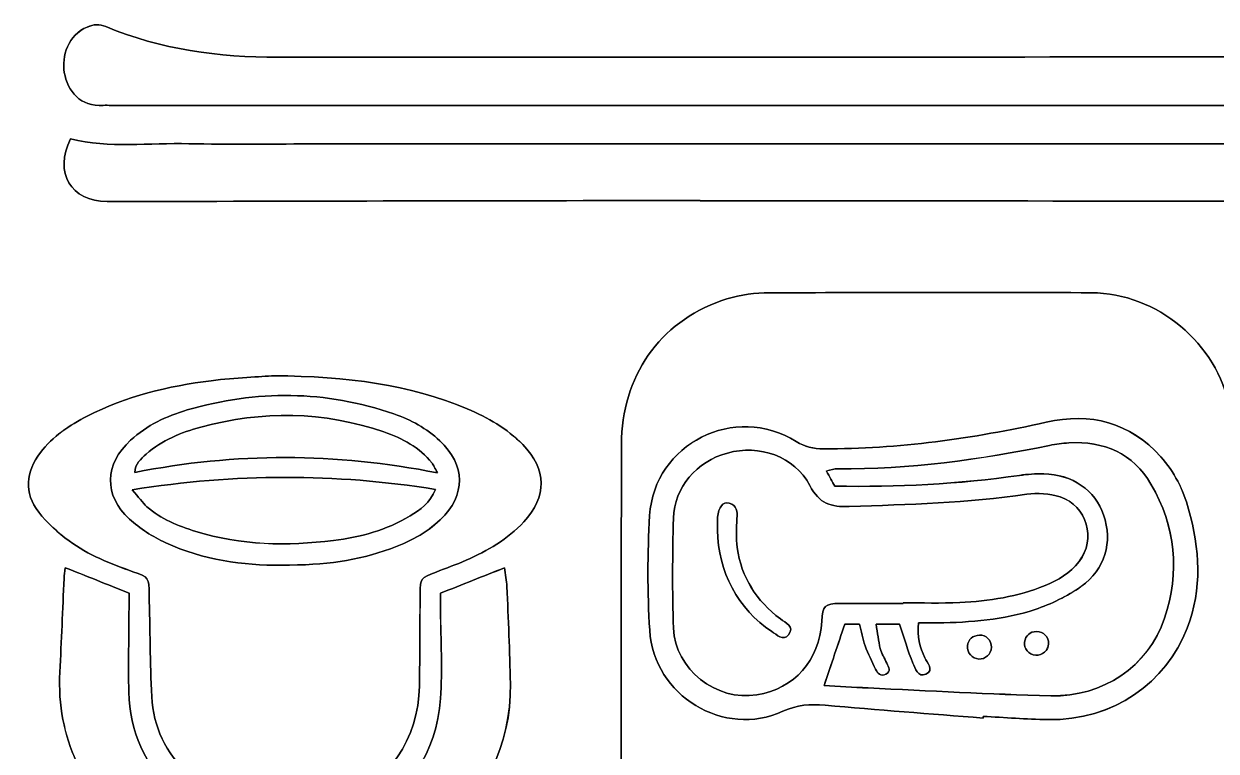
# Model space of a CAD drawing. Extents: x 0 to 300, y 0 to 232.
# Drawn here: x 205.4 to 256, y 77.5 to 108.4 of the extents above; entities that cross this region are included whole.
import ezdxf

# ---------------------------------------------------------------- set-up
doc = ezdxf.new("R2010")
doc.units = 0
doc.layers.get('0').update_dxf_attribs({"linetype": 'CONTINUOUS'})

msp = doc.modelspace()

# ---------------------------------------------------------------- linework, layer by layer
at = {"color": 7}
for points in [[(246.081566, 104.909275)], [(246.081566, 104.908988)], [(216.044122, 93.439688)], [(216.044122, 93.439688)], [(222.981277, 89.316773)], [(222.981277, 89.316773)], [(222.895997, 88.618793)], [(222.895997, 88.618793)], [(234.856087, 86.88429)], [(234.856087, 86.88429)], [(216.35505, 85.403766)], [(216.35505, 85.403766)], [(242.725312, 83.779726)], [(242.725312, 83.779726)], [(246.464611, 81.917446)], [(246.464611, 81.917446)], [(248.892086, 82.069404)], [(248.892086, 82.069404)]]:
    msp.add_lwpolyline(points, close=True, dxfattribs=at)
for points in [[(223.106765, 84.212708), (223.107051, 84.212708)], [(223.107766, 84.212708), (223.107051, 84.212708)], [(239.374781, 80.304423), (239.374781, 80.303708)], [(239.374781, 80.302992), (239.374781, 80.303708)], [(246.111185, 78.915475), (246.111901, 78.915475)], [(246.112616, 78.915475), (246.111901, 78.915475)]]:
    msp.add_lwpolyline(points, dxfattribs=at)
for points in [[(208.125531, 108.234049), (207.312939, 107.908097), (207.035779, 106.965581), (207.151823, 106.308668)], [(207.152109, 106.308668), (207.035922, 106.965581), (207.313225, 107.908097), (208.125817, 108.234049)], [(208.911939, 108.25308), (208.636782, 108.368265), (208.401403, 108.344799), (208.125531, 108.234049)], [(208.125817, 108.234049), (208.40169, 108.344656), (208.637068, 108.368265), (208.912225, 108.25308)], [(216.215254, 106.951845), (213.693628, 106.950128), (211.248553, 107.274077), (208.911939, 108.25308)], [(208.912225, 108.25308), (211.248839, 107.274077), (213.693914, 106.950271), (216.21554, 106.951845)], [(283.77432, 106.960287), (261.254679, 106.96043), (238.734895, 106.96601), (216.215254, 106.951845)], [(216.21554, 106.951845), (238.735324, 106.96601), (261.255109, 106.96043), (283.774607, 106.960287)], [(207.151823, 106.308668), (207.291905, 105.515106), (207.832775, 104.830433), (208.800474, 104.908273)], [(208.80076, 104.908273), (207.832918, 104.830433), (207.292048, 105.515106), (207.152109, 106.308668)], [(208.800474, 104.908273), (208.914085, 104.917287), (209.02927, 104.909561), (209.143597, 104.909561)], [(209.143883, 104.909561), (209.029413, 104.909561), (208.914371, 104.91743), (208.80076, 104.908273)], [(209.143597, 104.909561), (221.456396, 104.909561), (233.76891, 104.909561), (246.081566, 104.908988)], [(246.081566, 104.909275), (233.76891, 104.909561), (221.456396, 104.909561), (209.143883, 104.909561)], [(246.081566, 104.908988), (258.462904, 104.908988), (270.844243, 104.908988), (283.225438, 104.909704)], [(283.225724, 104.909704), (270.844243, 104.908988), (258.462904, 104.908988), (246.081566, 104.909275)], [(207.41124, 103.493569), (206.710828, 102.039803), (207.423545, 100.847886), (208.972608, 100.827425)], [(208.972751, 100.827568), (207.423688, 100.84803), (206.710971, 102.039946), (207.411383, 103.493713)], [(212.436034, 103.282945), (210.756047, 103.323582), (209.064184, 103.075469), (207.41124, 103.493569)], [(207.411383, 103.493713), (209.064327, 103.075612), (210.75619, 103.323725), (212.436177, 103.283088)], [(217.517634, 103.2725), (215.823768, 103.2725), (214.129042, 103.241879), (212.436034, 103.282945)], [(212.436177, 103.283088), (214.129185, 103.242022), (215.823911, 103.272643), (217.517777, 103.272643)], [(282.825652, 103.277078), (261.05636, 103.271212), (239.287069, 103.272357), (217.517634, 103.2725)], [(217.517777, 103.272643), (239.287212, 103.2725), (261.056504, 103.271355), (282.825795, 103.277222)], [(208.972608, 100.827425), (209.109971, 100.825708), (209.247335, 100.827425), (209.384699, 100.827711)], [(209.384842, 100.827854), (209.247478, 100.827568), (209.110115, 100.825851), (208.972751, 100.827568)], [(209.384699, 100.827711), (216.91538, 100.84202), (224.446061, 100.869063), (231.976742, 100.867203)], [(231.976885, 100.867346), (224.446204, 100.869206), (216.915523, 100.84202), (209.384842, 100.827854)], [(231.976742, 100.867203), (243.376073, 100.864485), (254.77526, 100.839587), (266.174591, 100.828427)], [(266.174734, 100.82857), (254.775403, 100.839587), (243.376216, 100.864628), (231.976885, 100.867346)], [(235.028936, 96.625525), (232.387116, 95.701039), (230.784396, 93.406206), (230.778673, 90.523284)], [(230.778959, 90.522998), (230.784682, 93.40592), (232.387402, 95.700896), (235.029222, 96.625239)], [(236.836843, 96.951478), (236.232013, 96.948044), (235.601285, 96.825704), (235.028936, 96.625525)], [(235.029222, 96.625239), (235.601571, 96.825418), (236.2323, 96.947758), (236.837129, 96.951192)], [(250.706575, 96.961208), (246.083283, 96.980239), (241.459992, 96.977949), (236.836843, 96.951478)], [(236.837129, 96.951192), (241.460278, 96.977806), (246.083569, 96.979952), (250.706861, 96.960922)], [(256.566712, 92.083364), (256.047878, 94.806744), (253.491338, 96.949761), (250.706575, 96.961208)], [(250.706861, 96.960922), (253.491625, 96.949475), (256.048164, 94.806457), (256.566999, 92.083078)], [(208.127821, 91.727649), (209.778189, 92.572866), (211.555189, 93.000696), (213.379408, 93.228205)], [(213.379551, 93.228062), (211.555332, 93.000553), (209.778332, 92.572723), (208.127964, 91.727506)], [(213.379408, 93.228205), (214.422085, 93.357985), (215.476066, 93.396619), (216.044122, 93.439688)], [(216.044122, 93.439688), (215.476066, 93.396619), (214.422085, 93.357985), (213.379551, 93.228062)], [(224.242877, 92.031567), (221.77591, 93.074959), (219.180594, 93.406921), (216.044122, 93.439688)], [(216.044122, 93.439688), (219.180594, 93.406921), (221.77591, 93.074959), (224.242734, 92.03171)], [(212.365492, 91.986351), (215.301499, 92.84187), (218.229064, 92.825272), (221.131445, 91.817222)], [(221.131588, 91.817222), (218.22935, 92.825272), (215.301642, 92.84187), (212.365635, 91.986351)], [(224.242734, 92.03171), (225.113849, 91.66326), (225.925869, 91.201375), (226.591368, 90.516845)], [(226.591511, 90.516702), (225.926012, 91.201231), (225.113992, 91.663117), (224.242877, 92.031567)], [(231.97431, 87.51187), (232.161611, 90.55877), (235.594989, 92.27367), (238.18773, 90.651204)], [(238.188302, 90.651204), (235.595561, 92.27367), (232.162183, 90.55877), (231.974882, 87.51187)], [(206.139051, 90.181163), (206.668331, 90.86884), (207.369601, 91.339311), (208.127821, 91.727649)], [(208.127964, 91.727506), (207.369601, 91.339168), (206.668474, 90.868697), (206.139194, 90.181019)], [(209.964202, 90.70572), (210.652738, 91.338452), (211.482501, 91.72908), (212.365492, 91.986351)], [(212.365635, 91.986351), (211.482644, 91.72908), (210.652738, 91.338452), (209.964345, 90.70572)], [(220.704044, 91.05285), (218.141351, 91.935698), (215.545463, 91.964173), (212.942277, 91.261328)], [(212.94242, 91.261328), (215.545606, 91.964173), (218.141495, 91.935698), (220.704187, 91.05285)], [(221.131445, 91.817222), (221.849886, 91.567821), (222.513239, 91.209101), (223.072281, 90.683828)], [(223.072424, 90.683828), (222.513382, 91.209101), (221.849886, 91.567821), (221.131588, 91.817222)], [(248.78849, 91.467374), (250.681391, 91.89034), (252.327896, 91.467374), (253.649593, 90.003162)], [(253.650165, 90.003162), (252.328612, 91.467374), (250.681964, 91.89034), (248.789063, 91.467374)], [(212.942277, 91.261328), (212.103213, 91.034821), (211.294341, 90.704576), (210.627698, 90.112194)], [(210.627841, 90.112194), (211.294484, 90.704719), (212.103356, 91.034821), (212.94242, 91.261328)], [(222.747043, 89.730438), (222.217907, 90.404092), (221.488019, 90.782701), (220.704044, 91.05285)], [(220.704187, 91.05285), (221.488162, 90.782701), (222.21805, 90.404092), (222.747186, 89.730438)], [(239.341013, 90.339989), (242.537295, 90.330546), (245.677202, 90.771827), (248.78849, 91.467374)], [(248.789063, 91.467374), (245.677774, 90.771827), (242.537868, 90.330546), (239.341585, 90.339989)], [(209.913406, 87.358195), (208.815069, 88.363812), (208.85914, 89.689944), (209.964202, 90.70572)], [(209.964345, 90.70572), (208.85914, 89.689944), (208.815212, 88.363955), (209.913549, 87.358195)], [(223.072281, 90.683828), (224.176342, 89.647018), (224.185785, 88.381554), (223.09775, 87.330149)], [(223.097893, 87.330149), (224.185928, 88.381697), (224.176485, 89.647018), (223.072424, 90.683828)], [(226.591368, 90.516845), (227.619307, 89.459431), (227.637049, 88.319025), (226.634866, 87.236284)], [(226.63501, 87.236141), (227.637193, 88.318739), (227.61945, 89.459287), (226.591511, 90.516702)], [(230.778673, 90.523284), (230.763792, 83.199364), (230.771948, 75.875444), (230.781821, 68.551381)], [(230.782107, 68.551095), (230.772234, 75.875158), (230.764078, 83.199078), (230.778959, 90.522998)], [(238.7648, 88.784202), (238.119477, 90.028632), (236.617204, 90.528578), (235.269466, 90.161273)], [(235.269609, 90.161273), (236.617347, 90.528578), (238.11962, 90.028632), (238.764944, 88.784202)], [(238.18773, 90.651204), (238.560758, 90.417686), (238.915757, 90.341277), (239.341013, 90.339989)], [(239.341585, 90.339989), (238.91633, 90.34142), (238.561474, 90.417686), (238.188302, 90.651204)], [(248.934869, 90.482361), (249.203157, 90.53745), (249.477312, 90.576513), (249.750466, 90.591823)], [(249.750752, 90.590821), (249.477599, 90.575654), (249.203443, 90.536448), (248.935155, 90.48136)], [(249.750466, 90.591823), (251.24444, 90.674957), (252.470983, 90.147394), (253.234497, 88.841723)], [(253.234783, 88.840721), (252.47127, 90.146392), (251.244869, 90.674098), (249.750752, 90.590821)], [(206.067078, 87.65324), (205.436207, 88.479426), (205.500739, 89.351829), (206.139051, 90.181163)], [(206.139194, 90.181019), (205.500882, 89.351686), (205.43635, 88.479283), (206.067221, 87.653097)], [(210.135907, 89.334658), (214.416218, 90.187029), (218.634573, 90.180304), (222.981277, 89.316773)], [(210.627698, 90.112194), (210.400475, 89.910441), (210.158944, 89.711979), (210.135907, 89.334658)], [(222.981277, 89.316773), (218.634573, 90.180304), (214.416361, 90.187029), (210.13605, 89.334658)], [(210.13605, 89.334658), (210.158944, 89.711979), (210.400618, 89.910298), (210.627841, 90.112194)], [(235.269466, 90.161273), (233.974526, 89.808277), (233.014983, 88.696346), (232.982216, 87.393108)], [(232.982359, 87.393108), (233.015126, 88.696203), (233.974812, 89.808277), (235.269609, 90.161273)], [(239.952138, 89.495059), (242.986303, 89.464295), (245.97096, 89.876244), (248.934869, 90.482361)], [(248.935155, 90.48136), (245.971246, 89.875242), (242.986589, 89.463294), (239.952425, 89.494058)], [(253.649593, 90.003162), (254.226091, 89.364564), (254.599692, 88.605772), (254.830063, 87.780588)], [(254.830635, 87.780588), (254.600265, 88.605915), (254.226664, 89.364564), (253.650165, 90.003162)], [(222.981277, 89.316773), (222.856934, 89.53913), (222.81458, 89.644585), (222.747043, 89.730438)], [(222.747186, 89.730438), (222.81458, 89.644585), (222.856934, 89.538987), (222.981277, 89.316773)], [(239.469362, 89.398189), (239.665821, 89.439255), (239.809337, 89.49649), (239.952138, 89.495059)], [(239.952425, 89.494058), (239.809623, 89.495489), (239.666107, 89.438254), (239.469648, 89.397188)], [(222.895997, 88.618793), (218.623555, 89.300461), (214.414072, 89.301891), (210.036175, 88.602481)], [(210.036175, 88.602195), (214.414072, 89.301891), (218.623555, 89.300318), (222.895997, 88.618793)], [(239.826937, 88.754297), (239.719335, 88.948037), (239.611734, 89.141777), (239.469362, 89.398189)], [(239.469648, 89.397188), (239.61202, 89.140775), (239.719622, 88.947035), (239.827223, 88.753295)], [(247.659961, 89.211317), (245.073803, 88.839004), (242.47448, 88.713231), (239.826937, 88.754297)], [(239.827223, 88.753295), (242.474766, 88.712229), (245.074089, 88.838146), (247.660248, 89.210316)], [(248.68418, 89.279999), (248.343203, 89.28701), (247.99779, 89.259824), (247.659961, 89.211317)], [(247.660248, 89.210316), (247.998077, 89.258965), (248.343489, 89.286009), (248.684466, 89.278998)], [(251.226697, 87.536624), (250.874416, 88.578013), (249.900135, 89.255245), (248.68418, 89.279999)], [(248.684466, 89.278998), (249.900421, 89.254243), (250.874702, 88.577155), (251.226983, 87.535623)], [(210.036175, 88.602481), (210.312333, 88.279676), (210.463004, 88.056031), (210.658748, 87.883325)], [(210.658748, 87.883038), (210.463147, 88.055745), (210.312333, 88.279533), (210.036175, 88.602195)], [(221.813113, 87.491123), (222.240371, 87.751971), (222.659903, 88.028415), (222.895997, 88.618793)], [(222.895997, 88.618793), (222.659903, 88.028415), (222.240371, 87.751971), (221.813113, 87.490836)], [(240.438635, 87.892482), (239.662959, 87.867156), (239.170882, 88.001229), (238.7648, 88.784202)], [(238.764944, 88.784202), (239.171025, 88.001085), (239.663102, 87.867156), (240.438778, 87.892482)], [(253.234497, 88.841723), (254.282182, 87.050128), (254.472917, 85.102997), (253.810137, 83.153433)], [(253.810423, 83.152431), (254.473203, 85.101995), (254.282468, 87.048983), (253.234783, 88.840721)], [(235.343442, 88.030418), (235.081878, 88.103536), (234.894863, 87.868014), (234.858519, 87.4326)], [(234.858662, 87.4326), (234.895006, 87.868014), (235.082021, 88.103393), (235.343585, 88.030418)], [(235.675833, 87.375794), (235.696009, 87.680713), (235.675833, 87.937698), (235.343442, 88.030418)], [(235.343585, 88.030418), (235.676549, 87.937698), (235.696152, 87.680713), (235.675976, 87.375794)], [(247.963449, 88.411603), (245.46672, 88.044298), (242.954108, 87.974471), (240.438635, 87.892482)], [(240.438778, 87.892482), (242.954252, 87.974471), (245.466863, 88.044298), (247.963592, 88.411603)], [(249.377724, 88.299279), (248.936156, 88.438503), (248.422044, 88.478997), (247.963449, 88.411603)], [(247.963592, 88.411603), (248.422187, 88.478997), (248.9363, 88.438503), (249.377867, 88.299279)], [(250.184593, 85.551718), (250.918773, 86.509973), (250.52514, 87.938127), (249.377724, 88.299279)], [(249.377867, 88.299279), (250.525283, 87.938127), (250.918916, 86.509973), (250.184736, 85.551718)], [(207.353003, 86.435425), (206.881388, 86.786275), (206.421362, 87.189208), (206.067078, 87.65324)], [(206.067221, 87.653097), (206.421649, 87.189065), (206.881531, 86.786132), (207.353146, 86.435282)], [(210.658748, 87.883325), (211.253847, 87.357908), (211.975579, 87.066153), (212.722924, 86.836069)], [(212.722924, 86.835783), (211.975579, 87.065867), (211.253847, 87.357622), (210.658748, 87.883038)], [(218.56861, 86.451165), (219.705295, 86.593823), (220.817083, 86.882573), (221.813113, 87.491123)], [(221.813113, 87.490836), (220.817083, 86.882286), (219.705438, 86.593536), (218.56861, 86.450878)], [(231.974882, 87.51187), (231.875436, 85.89384), (231.875579, 84.259784), (231.976313, 82.642182)], [(231.975741, 82.642182), (231.875723, 84.259927), (231.875579, 85.893983), (231.97431, 87.51187)], [(250.266582, 84.496307), (251.299242, 85.226624), (251.615894, 86.385774), (251.226697, 87.536624)], [(251.226983, 87.535623), (251.61618, 86.384772), (251.299528, 85.225479), (250.266868, 84.495305)], [(254.830063, 87.780588), (255.301249, 86.092874), (255.416577, 84.407163), (254.76968, 82.73061)], [(254.770252, 82.73061), (255.41715, 84.407163), (255.301821, 86.092874), (254.830635, 87.780588)], [(211.452882, 86.356155), (210.901996, 86.613569), (210.359838, 86.949394), (209.913406, 87.358195)], [(209.913549, 87.358195), (210.359982, 86.949537), (210.902139, 86.613569), (211.453025, 86.356155)], [(223.09775, 87.330149), (222.493779, 86.746497), (221.75831, 86.38005), (220.978199, 86.101602)], [(220.978342, 86.101602), (221.758454, 86.38005), (222.494065, 86.746497), (223.097893, 87.330149)], [(226.634866, 87.236284), (225.953628, 86.500387), (225.09997, 86.012745), (224.193512, 85.613961)], [(224.193655, 85.613818), (225.100113, 86.012602), (225.953771, 86.500243), (226.63501, 87.236141)], [(232.982216, 87.393108), (232.943296, 85.838608), (232.929417, 84.280531), (232.985936, 82.72689)], [(232.986079, 82.72689), (232.929417, 84.280531), (232.943296, 85.838608), (232.982359, 87.393108)], [(234.858519, 87.4326), (234.843495, 87.251022), (234.856087, 87.067155), (234.856087, 86.88429)], [(234.856087, 86.88429), (234.856087, 87.067155), (234.843495, 87.251022), (234.858662, 87.4326)], [(235.691573, 86.150252), (235.638774, 86.553043), (235.64879, 86.968997), (235.675833, 87.375794)], [(235.675976, 87.375794), (235.649076, 86.968854), (235.638917, 86.553043), (235.691716, 86.150252)], [(212.722924, 86.836069), (214.640293, 86.245548), (216.601447, 86.204053), (218.56861, 86.451165)], [(218.56861, 86.450878), (216.601447, 86.203767), (214.640293, 86.245262), (212.722924, 86.835783)], [(234.856087, 86.88429), (234.856087, 85.156511), (235.73221, 83.516445), (237.150776, 82.594391)], [(237.15092, 82.594391), (235.73221, 83.516445), (234.856516, 85.156511), (234.856087, 86.88429)], [(210.062217, 85.126892), (209.109399, 85.462289), (208.166597, 85.830166), (207.353003, 86.435425)], [(207.353146, 86.435282), (208.16674, 85.830166), (209.109399, 85.462146), (210.06236, 85.126749)], [(216.35505, 85.403766), (214.728435, 85.383305), (213.035284, 85.61668), (211.452882, 86.356155)], [(211.453025, 86.356155), (213.035284, 85.61668), (214.728435, 85.383305), (216.35505, 85.403766)], [(216.35505, 85.403766), (218.281148, 85.399616), (219.537597, 85.587204), (220.978342, 86.101602)], [(220.978199, 86.101602), (219.537597, 85.587204), (218.281148, 85.399616), (216.35505, 85.403766)], [(237.516794, 83.125388), (236.503164, 83.88976), (235.85827, 84.882499), (235.691573, 86.150252)], [(235.691716, 86.150252), (235.858413, 84.882642), (236.503307, 83.88976), (237.516937, 83.125388)], [(224.193512, 85.613961), (223.774982, 85.429951), (223.344862, 85.271983), (222.917031, 85.110151)], [(222.917174, 85.110008), (223.345005, 85.27184), (223.775125, 85.429665), (224.193655, 85.613818)], [(248.742273, 84.537516), (249.29645, 84.764452), (249.809847, 85.062503), (250.184593, 85.551718)], [(250.184736, 85.551718), (249.80999, 85.062503), (249.296593, 84.764452), (248.742416, 84.537516)], [(207.192459, 85.294734), (207.171569, 85.109149), (207.148818, 84.976364), (207.142665, 84.843007)], [(207.143237, 84.842864), (207.14939, 84.976364), (207.171998, 85.109006), (207.193032, 85.29459)], [(209.895807, 84.22115), (208.949714, 84.596897), (208.087756, 84.939305), (207.192459, 85.294734)], [(207.193032, 85.29459), (208.088329, 84.939162), (208.950143, 84.596754), (209.896379, 84.221007)], [(210.751897, 84.148319), (210.736015, 84.880925), (210.741595, 84.887793), (210.062217, 85.126892)], [(210.06236, 85.126749), (210.741738, 84.88765), (210.736158, 84.880782), (210.752041, 84.148176)], [(222.917031, 85.110151), (222.257399, 84.860607), (222.249672, 84.863469), (222.242232, 84.183947)], [(222.242375, 84.183804), (222.249815, 84.863326), (222.257399, 84.860464), (222.917174, 85.110008)], [(225.818983, 85.292873), (224.890204, 84.92285), (224.044129, 84.585879), (223.106765, 84.212708)], [(223.107051, 84.212708), (224.044558, 84.585879), (224.890633, 84.92285), (225.819555, 85.29273)], [(225.921147, 84.493302), (225.910416, 84.753721), (225.8559, 85.012566), (225.818983, 85.292873)], [(225.819555, 85.29273), (225.856472, 85.012422), (225.910988, 84.753578), (225.92172, 84.493159)], [(207.142665, 84.843007), (207.081281, 83.51759), (207.029197, 82.191887), (206.961946, 80.866756)], [(206.962518, 80.866613), (207.029769, 82.191744), (207.081853, 83.517447), (207.143237, 84.842864)], [(226.067096, 80.377255), (226.045776, 81.749747), (225.977524, 83.121525), (225.921147, 84.493302)], [(225.92172, 84.493159), (225.978096, 83.121382), (226.046206, 81.749604), (226.067669, 80.377112)], [(245.126745, 83.816786), (246.363448, 83.880889), (247.585556, 84.063897), (248.742273, 84.537516)], [(248.742416, 84.537516), (247.585699, 84.063754), (246.363591, 83.880889), (245.126888, 83.816786)], [(248.319307, 83.524744), (249.001833, 83.756117), (249.679781, 84.081497), (250.266582, 84.496307)], [(250.266868, 84.495305), (249.679924, 84.080495), (249.001977, 83.755115), (248.319594, 83.523743)], [(209.895807, 83.586844), (209.897237, 83.809631), (209.895807, 84.032418), (209.895807, 84.22115)], [(209.896379, 84.221007), (209.896379, 84.032418), (209.896379, 83.809488), (209.896379, 83.586701)], [(210.859785, 79.823793), (210.791533, 81.26368), (210.78309, 82.706572), (210.751897, 84.148319)], [(210.752041, 84.148176), (210.783234, 82.706572), (210.791676, 81.26368), (210.859928, 79.82365)], [(222.242232, 84.183947), (222.22778, 82.879135), (222.232215, 81.574036), (222.209894, 80.26951)], [(222.210037, 80.269367), (222.232215, 81.573893), (222.227923, 82.878992), (222.242375, 84.183804)], [(223.107051, 84.212708), (223.107051, 83.948283), (223.10562, 83.699883), (223.107194, 83.451627)], [(223.107766, 83.451484), (223.106335, 83.699883), (223.107766, 83.948283), (223.107766, 84.212708)], [(209.886506, 80.017104), (209.861466, 81.206445), (209.891371, 82.396931), (209.895807, 83.586844)], [(209.896379, 83.586701), (209.891943, 82.396788), (209.862038, 81.206159), (209.887078, 80.016961)], [(223.107194, 83.451627), (223.112202, 82.216069), (223.191758, 80.975502), (223.107051, 79.74624)], [(223.107623, 79.746097), (223.192331, 80.975359), (223.112774, 82.215926), (223.107766, 83.451484)], [(239.27462, 83.022365), (239.318834, 83.690439), (239.391093, 83.770711), (240.048436, 83.777437)], [(240.048579, 83.777437), (239.391236, 83.770711), (239.318834, 83.690439), (239.274763, 83.022365)], [(240.048436, 83.777437), (240.940728, 83.786737), (241.83302, 83.779726), (242.725312, 83.779726)], [(242.725312, 83.779726), (241.83302, 83.779726), (240.940728, 83.786737), (240.048579, 83.777437)], [(242.725312, 83.808916), (243.526028, 83.808916), (244.328318, 83.775433), (245.126745, 83.816786)], [(242.725312, 83.779726), (242.725312, 83.789456), (242.725312, 83.799329), (242.725312, 83.808916)], [(242.725455, 83.808916), (242.725312, 83.799329), (242.725312, 83.789599), (242.725312, 83.779726)], [(245.126888, 83.816786), (244.328461, 83.775433), (243.526028, 83.808916), (242.725455, 83.808916)], [(244.190668, 82.953683), (245.589775, 82.980584), (246.98831, 83.07359), (248.319307, 83.524744)], [(248.319594, 83.523743), (246.988453, 83.072589), (245.590061, 82.979439), (244.190955, 82.952682)], [(236.519046, 79.903779), (238.128778, 80.172783), (239.163155, 81.343523), (239.27462, 83.022365)], [(239.274763, 83.022365), (239.163441, 81.343523), (238.128921, 80.172783), (236.519189, 79.903779)], [(237.865211, 82.453164), (238.136218, 82.805731), (237.742871, 82.954971), (237.516794, 83.125388)], [(237.516937, 83.125388), (237.742871, 82.954971), (238.136218, 82.805731), (237.865354, 82.453164)], [(243.637493, 81.476451), (243.456774, 81.921023), (243.289505, 82.362876), (243.380508, 82.952252)], [(243.380795, 82.951251), (243.289791, 82.361875), (243.45706, 81.920021), (243.637779, 81.475449)], [(243.380508, 82.952252), (243.655951, 82.952252), (243.923381, 82.94796), (244.190668, 82.953683)], [(244.190955, 82.952682), (243.923668, 82.947674), (243.656238, 82.951251), (243.380795, 82.951251)], [(253.810137, 83.153433), (253.109439, 81.091975), (251.192356, 79.80791), (248.985092, 79.861997)], [(248.985378, 79.860996), (251.192642, 79.806909), (253.109582, 81.090974), (253.810423, 83.152431)], [(237.626685, 79.206515), (235.128525, 78.055378), (232.148161, 79.852124), (231.975741, 82.642182)], [(231.976313, 82.642182), (232.148733, 79.852124), (235.129097, 78.055378), (237.627257, 79.206515)], [(232.985936, 82.72689), (233.04961, 80.980797), (234.80343, 79.617175), (236.519046, 79.903779)], [(236.519189, 79.903779), (234.803574, 79.617175), (233.049753, 80.980797), (232.986079, 82.72689)], [(237.150776, 82.594391), (237.36369, 82.456026), (237.634268, 82.152538), (237.865211, 82.453164)], [(237.865354, 82.453164), (237.634411, 82.152538), (237.363833, 82.456169), (237.15092, 82.594391)], [(239.374781, 80.303708), (239.685281, 81.223902), (239.959436, 82.036351), (240.251763, 82.902172)], [(240.252049, 82.90117), (239.959436, 82.035779), (239.685281, 81.223186), (239.374781, 80.302992)], [(240.251763, 82.902172), (240.398714, 82.902172), (240.618209, 82.902172), (240.879773, 82.902172)], [(240.880059, 82.90117), (240.618496, 82.90117), (240.399143, 82.90117), (240.252049, 82.90117)], [(240.879773, 82.902172), (240.955466, 82.595107), (241.007407, 82.28103), (241.112576, 81.986127)], [(241.112862, 81.985126), (241.007693, 82.280172), (240.955752, 82.594248), (240.880059, 82.90117)], [(241.756468, 81.867651), (241.673907, 82.187594), (241.640425, 82.520415), (241.577466, 82.899883)], [(241.577466, 82.899883), (241.99013, 82.899883), (242.297767, 82.899883), (242.569061, 82.899883)], [(242.569347, 82.898881), (242.298054, 82.898881), (241.990416, 82.898881), (241.577752, 82.898881)], [(241.577752, 82.898881), (241.640711, 82.519414), (241.674193, 82.186593), (241.756755, 81.86665)], [(242.569061, 82.899883), (242.764947, 82.318805), (242.921055, 81.771926), (243.138548, 81.250802)], [(243.138834, 81.249801), (242.921198, 81.771067), (242.765233, 82.317947), (242.569347, 82.898881)], [(245.95708, 82.435564), (245.679348, 82.415246), (245.487611, 82.270442), (245.453986, 81.975825)], [(245.453986, 81.975825), (245.487468, 82.270442), (245.679205, 82.415246), (245.95708, 82.435564)], [(246.464611, 81.917446), (246.473053, 82.208485), (246.242682, 82.456312), (245.95708, 82.435564)], [(245.95708, 82.435564), (246.242682, 82.456169), (246.47291, 82.208485), (246.464611, 81.917446)], [(248.385271, 82.588811), (248.090082, 82.584804), (247.921382, 82.421399), (247.876739, 82.141377)], [(247.876739, 82.141377), (247.921382, 82.421399), (248.090082, 82.584804), (248.385271, 82.588811)], [(248.385271, 82.588811), (248.67073, 82.59296), (248.906537, 82.348567), (248.892086, 82.069404)], [(248.892086, 82.069404), (248.90668, 82.348567), (248.67073, 82.592817), (248.385271, 82.588811)], [(254.76968, 82.73061), (253.884256, 80.43635), (251.67456, 78.795139), (248.857172, 78.849941)], [(248.857745, 78.849941), (251.675132, 78.795139), (253.884971, 80.43635), (254.770252, 82.73061)], [(241.112576, 81.986127), (241.234629, 81.644006), (241.393313, 81.313617), (241.556719, 80.98838)], [(241.557005, 80.987379), (241.393599, 81.312473), (241.234915, 81.643004), (241.112862, 81.985126)], [(245.453986, 81.975825), (245.422363, 81.698236), (245.650874, 81.438819), (245.931611, 81.42079)], [(245.931611, 81.42079), (245.650874, 81.438819), (245.422363, 81.698093), (245.453986, 81.975825)], [(245.931611, 81.42079), (246.216211, 81.402475), (246.456025, 81.625977), (246.464611, 81.917446)], [(246.464611, 81.917446), (246.456025, 81.625977), (246.216354, 81.402475), (245.931611, 81.42079)], [(247.876739, 82.141377), (247.833097, 81.866507), (248.06218, 81.6048), (248.344634, 81.581763)], [(248.344634, 81.581763), (248.06218, 81.6048), (247.83324, 81.866507), (247.876739, 82.141377)], [(248.344634, 81.581763), (248.620506, 81.559441), (248.877204, 81.788095), (248.892086, 82.069404)], [(248.892086, 82.069404), (248.877204, 81.787952), (248.620649, 81.559441), (248.344634, 81.581763)], [(242.033342, 81.24236), (241.931464, 81.446689), (241.812559, 81.649872), (241.756468, 81.867651)], [(241.756755, 81.86665), (241.812845, 81.648871), (241.93175, 81.445687), (242.033628, 81.241358)], [(243.690722, 80.783765), (244.064322, 80.963626), (243.728783, 81.251804), (243.637493, 81.476451)], [(243.637779, 81.475449), (243.729069, 81.250945), (244.064608, 80.962624), (243.691008, 80.782764)], [(241.556719, 80.98838), (241.639137, 80.824259), (241.769346, 80.658278), (241.989701, 80.774751)], [(241.989987, 80.773749), (241.769632, 80.657419), (241.639423, 80.823258), (241.557005, 80.987379)], [(241.989701, 80.774751), (242.220643, 80.896661), (242.11805, 81.071943), (242.033342, 81.24236)], [(242.033628, 81.241358), (242.118479, 81.071085), (242.221073, 80.89566), (241.989987, 80.773749)], [(243.138548, 81.250802), (243.231698, 81.027586), (243.352177, 80.621075), (243.690722, 80.783765)], [(243.691008, 80.782764), (243.352463, 80.619931), (243.231984, 81.026584), (243.138834, 81.249801)], [(206.961946, 80.866756), (206.818859, 78.044647), (207.964415, 75.815061), (210.076096, 74.017027)], [(210.076669, 74.016884), (207.964987, 75.814918), (206.819431, 78.044503), (206.962518, 80.866613)], [(215.9949, 74.02089), (212.671127, 74.065104), (209.955903, 76.705922), (209.886506, 80.017104)], [(209.887078, 80.016961), (209.956476, 76.705636), (212.671842, 74.064818), (215.995472, 74.020747)], [(222.209894, 80.26951), (222.171976, 78.047365), (220.904509, 76.103096), (218.811429, 75.415991)], [(218.811572, 75.415848), (220.904652, 76.102953), (222.172119, 78.047222), (222.210037, 80.269367)], [(222.913883, 73.895832), (224.961891, 75.572528), (226.109021, 77.69165), (226.067096, 80.377255)], [(226.067669, 80.377112), (226.109593, 77.691507), (224.96232, 75.572385), (222.914455, 73.895689)], [(241.239637, 80.194818), (240.60805, 80.223436), (239.977179, 80.268508), (239.374781, 80.304423)], [(239.374781, 80.303708), (239.977179, 80.267793), (240.60805, 80.22272), (241.239923, 80.193817)], [(248.985092, 79.861997), (246.401938, 79.925242), (243.821074, 80.077058), (241.239637, 80.194818)], [(241.239923, 80.193817), (243.82136, 80.076056), (246.402225, 79.92424), (248.985378, 79.860996)], [(212.401264, 76.55053), (211.465044, 77.430802), (210.920883, 78.533289), (210.859785, 79.823793)], [(210.859928, 79.82365), (210.92117, 78.533146), (211.465187, 77.430659), (212.401407, 76.550387)], [(223.107051, 79.74624), (222.946221, 77.411342), (221.74529, 75.722627), (219.672099, 74.651047)], [(219.672671, 74.650904), (221.745862, 75.722484), (222.946793, 77.411199), (223.107623, 79.746097)], [(239.411412, 79.46121), (238.788124, 79.515869), (238.225648, 79.482387), (237.626685, 79.206515)], [(237.627257, 79.206515), (238.22622, 79.48253), (238.788553, 79.515869), (239.411984, 79.46121)], [(246.111901, 78.915475), (243.878309, 79.095336), (241.643573, 79.265181), (239.411412, 79.46121)], [(239.411984, 79.46121), (241.644288, 79.265324), (243.879024, 79.095336), (246.112616, 78.915475)], [(246.116622, 78.989165), (246.114619, 78.964697), (246.113045, 78.940086), (246.111185, 78.915475)], [(246.111901, 78.915475), (246.113761, 78.940086), (246.115335, 78.964697), (246.117195, 78.989165)], [(248.857172, 78.849941), (247.942988, 78.867684), (247.029948, 78.941231), (246.116622, 78.989165)], [(246.117195, 78.989165), (247.030664, 78.941231), (247.943703, 78.867684), (248.857745, 78.849941)]]:
    msp.add_open_spline(points, degree=3, dxfattribs=at)

doc.saveas('drawing.dxf')
